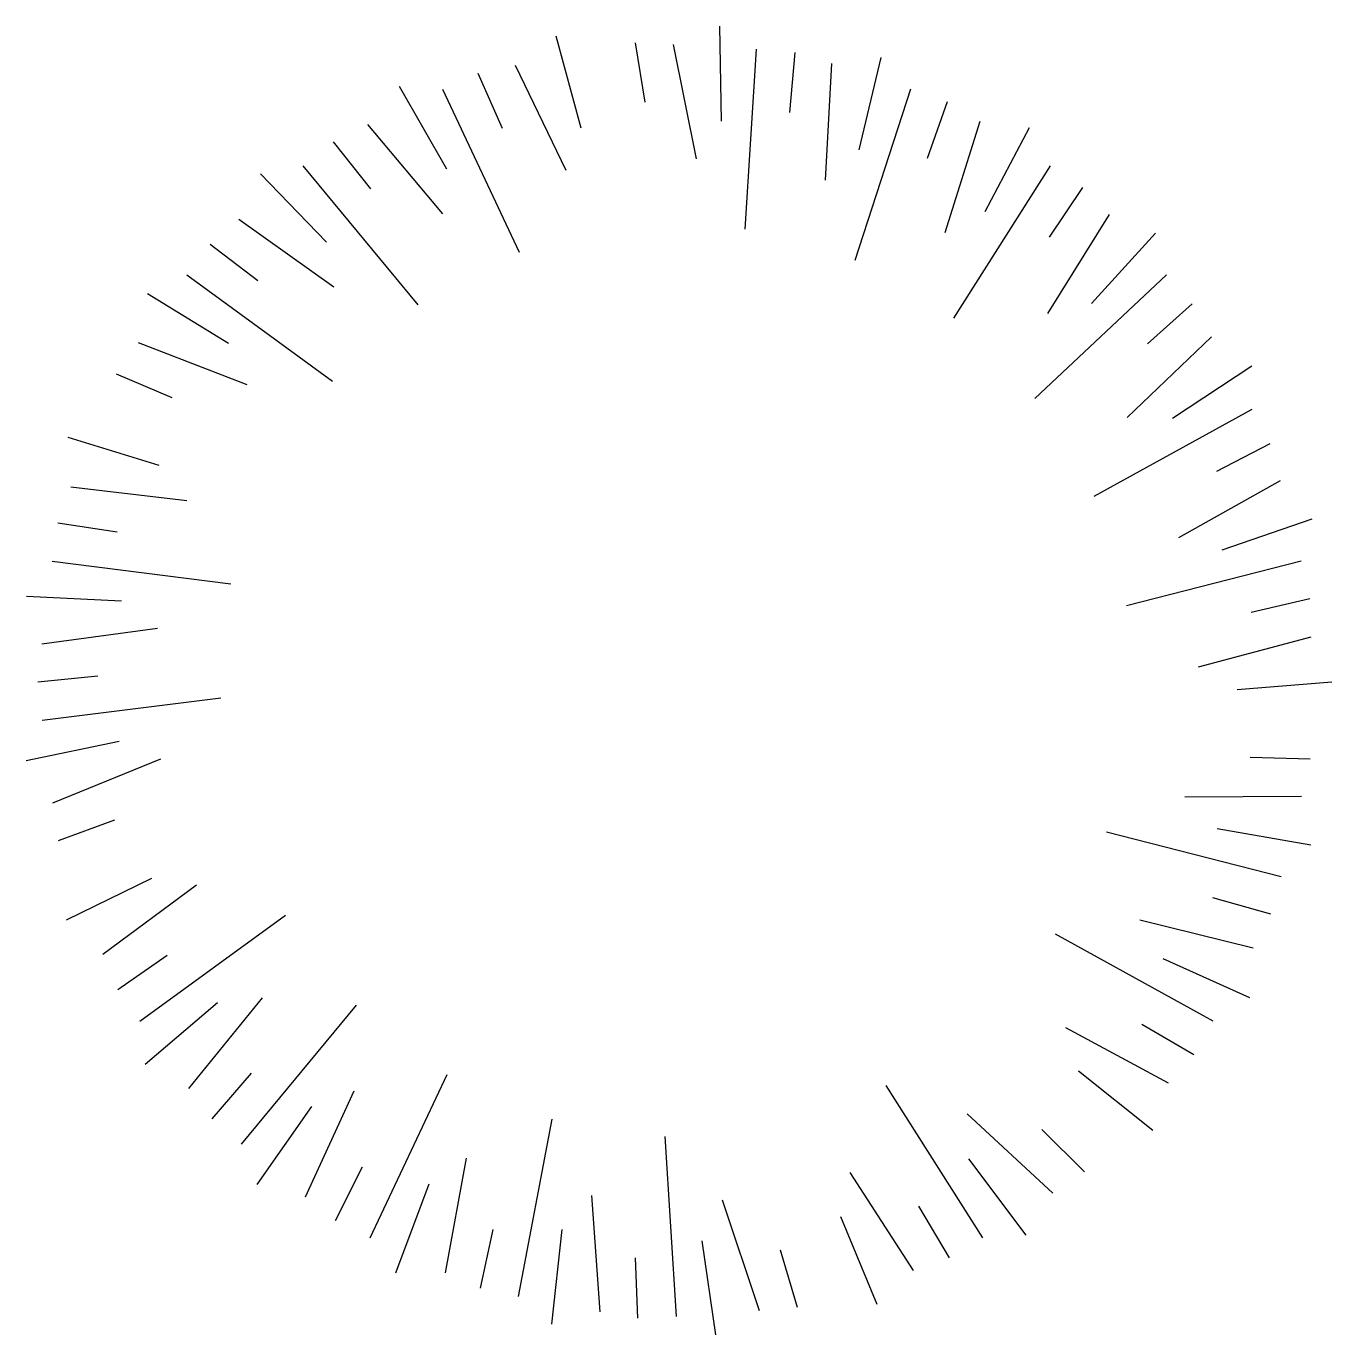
# Model space of a CAD drawing. Extents: x 26779.21 to 26780.23, y 38907.84 to 38908.87.
import ezdxf

# ---------------------------------------------------------------- set-up
doc = ezdxf.new("R2010")
doc.units = 0
doc.header["$LTSCALE"] = 50
doc.layers.get('0').update_dxf_attribs({"linetype": 'CONTINUOUS'})

msp = doc.modelspace()

# ---------------------------------------------------------------- linework, layer by layer
at = {"color": 0}
for p, q in [((26779.7504, 38908.8677), (26779.7516, 38908.7929)), ((26779.6215, 38908.86), (26779.6412, 38908.7879)), ((26779.6839, 38908.8545), (26779.6917, 38908.8079)), ((26779.714, 38908.8534), (26779.7319, 38908.7635)), ((26779.7792, 38908.8495), (26779.7702, 38908.708)), ((26779.8096, 38908.8469), (26779.8055, 38908.7998)), ((26779.5897, 38908.8371), (26779.6295, 38908.7544)), ((26779.8384, 38908.8383), (26779.8334, 38908.7467)), ((26779.8773, 38908.8431), (26779.8598, 38908.7704)), ((26779.5603, 38908.8307), (26779.5794, 38908.7874)), ((26779.4985, 38908.8204), (26779.5356, 38908.7555)), ((26779.5325, 38908.8183), (26779.5928, 38908.69)), ((26779.9006, 38908.8183), (26779.8567, 38908.6835)), ((26779.9294, 38908.8083), (26779.9137, 38908.7637)), ((26779.9552, 38908.7928), (26779.9276, 38908.7053)), ((26779.4734, 38908.7903), (26779.5325, 38908.7201)), ((26779.994, 38908.7878), (26779.959, 38908.7217)), ((26779.4465, 38908.7769), (26779.4758, 38908.7397)), ((26779.3892, 38908.7515), (26779.4413, 38908.6978)), ((26779.4226, 38908.7579), (26779.513, 38908.6486)), ((26780.0104, 38908.7579), (26779.9344, 38908.6382)), ((26780.0358, 38908.741), (26780.0095, 38908.7017)), ((26779.3724, 38908.7161), (26779.447, 38908.6628)), ((26780.0569, 38908.7196), (26780.0084, 38908.6418)), ((26780.0933, 38908.7051), (26780.043, 38908.6498)), ((26779.3497, 38908.6964), (26779.3873, 38908.6677)), ((26779.3313, 38908.6721), (26779.4459, 38908.5887)), ((26780.1018, 38908.6721), (26779.9984, 38908.5751)), ((26779.3005, 38908.6576), (26779.3642, 38908.6186)), ((26780.1222, 38908.6495), (26780.0869, 38908.6179)), ((26779.293, 38908.6191), (26779.3786, 38908.5861)), ((26780.1373, 38908.6235), (26780.071, 38908.5601)), ((26780.1689, 38908.6004), (26780.1065, 38908.5593)), ((26779.2759, 38908.5944), (26779.3195, 38908.5759)), ((26780.169, 38908.5663), (26780.0447, 38908.498)), ((26779.2379, 38908.5445), (26779.3094, 38908.5226)), ((26780.1831, 38908.5393), (26780.1411, 38908.5175)), ((26779.2402, 38908.5055), (26779.3313, 38908.4947)), ((26780.1913, 38908.5104), (26780.1113, 38908.4655)), ((26779.2298, 38908.4773), (26779.2766, 38908.4702)), ((26780.2161, 38908.4801), (26780.1454, 38908.4558)), ((26779.2254, 38908.4471), (26779.366, 38908.4293)), ((26780.2077, 38908.4471), (26780.0704, 38908.4119)), ((26779.2054, 38908.4195), (26779.2801, 38908.416)), ((26780.2146, 38908.4174), (26780.1686, 38908.4068)), ((26779.2174, 38908.3822), (26779.3083, 38908.3945)), ((26780.2154, 38908.3874), (26780.1267, 38908.3638)), ((26779.2143, 38908.3523), (26779.2614, 38908.3571)), ((26780.2319, 38908.3519), (26780.1574, 38908.346)), ((26779.2175, 38908.322), (26779.3582, 38908.3397)), ((26779.205, 38908.2903), (26779.2782, 38908.3055)), ((26779.2259, 38908.2572), (26779.3109, 38908.2917)), ((26780.2149, 38908.2915), (26780.1676, 38908.2927)), ((26780.2082, 38908.2622), (26780.1164, 38908.2615)), ((26779.2304, 38908.2275), (26779.2748, 38908.2438)), ((26780.1921, 38908.1989), (26780.0548, 38908.2342)), ((26780.2154, 38908.2238), (26780.1417, 38908.2366)), ((26779.2368, 38908.1651), (26779.3039, 38908.198)), ((26779.2652, 38908.1382), (26779.339, 38908.1927)), ((26780.1839, 38908.1695), (26780.1384, 38908.1824)), ((26779.2944, 38908.0855), (26779.4091, 38908.1688)), ((26780.17, 38908.1428), (26780.081, 38908.1649)), ((26780.1387, 38908.0855), (26780.0145, 38908.1538)), ((26779.277, 38908.1105), (26779.3159, 38908.1374)), ((26780.1675, 38908.1038), (26780.0993, 38908.1345)), ((26779.3329, 38908.0327), (26779.3908, 38908.1039)), ((26779.2987, 38908.0517), (26779.3555, 38908.1003)), ((26779.3743, 38907.9889), (26779.4647, 38908.0981)), ((26780.1235, 38908.0591), (26780.0826, 38908.0829)), ((26780.1034, 38908.0367), (26780.0227, 38908.0802)), ((26779.3512, 38908.0088), (26779.3822, 38908.0445)), ((26779.4757, 38907.9153), (26779.5361, 38908.0435)), ((26780.0912, 38907.9995), (26780.0328, 38908.0462)), ((26779.9574, 38907.9153), (26779.8815, 38908.035)), ((26779.4247, 38907.9474), (26779.4631, 38908.0307)), ((26779.3868, 38907.9572), (26779.4298, 38908.0185)), ((26780.0125, 38907.9504), (26779.9451, 38908.0126)), ((26779.5922, 38907.8691), (26779.6188, 38908.0084)), ((26780.0375, 38907.9671), (26780.0038, 38908.0003)), ((26779.7165, 38907.8534), (26779.7077, 38907.9949)), ((26779.4484, 38907.9288), (26779.4695, 38907.9711)), ((26779.5349, 38907.8876), (26779.5513, 38907.9778)), ((26779.9914, 38907.9174), (26779.9465, 38907.9772)), ((26779.903, 38907.8895), (26779.8532, 38907.9665)), ((26779.4957, 38907.8877), (26779.5221, 38907.9577)), ((26779.6564, 38907.857), (26779.6499, 38907.9485)), ((26779.7818, 38907.8577), (26779.7527, 38907.9447)), ((26779.9313, 38907.8995), (26779.907, 38907.94)), ((26779.8744, 38907.8628), (26779.8457, 38907.9318)), ((26779.5624, 38907.8755), (26779.5724, 38907.9217)), ((26779.6185, 38907.8474), (26779.6266, 38907.9217)), ((26779.7474, 38907.8389), (26779.7368, 38907.9129)), ((26779.6861, 38907.8521), (26779.6843, 38907.8994)), ((26779.8117, 38907.8603), (26779.7982, 38907.9056))]:
    msp.add_line(p, q, dxfattribs=at)

doc.saveas('drawing.dxf')
